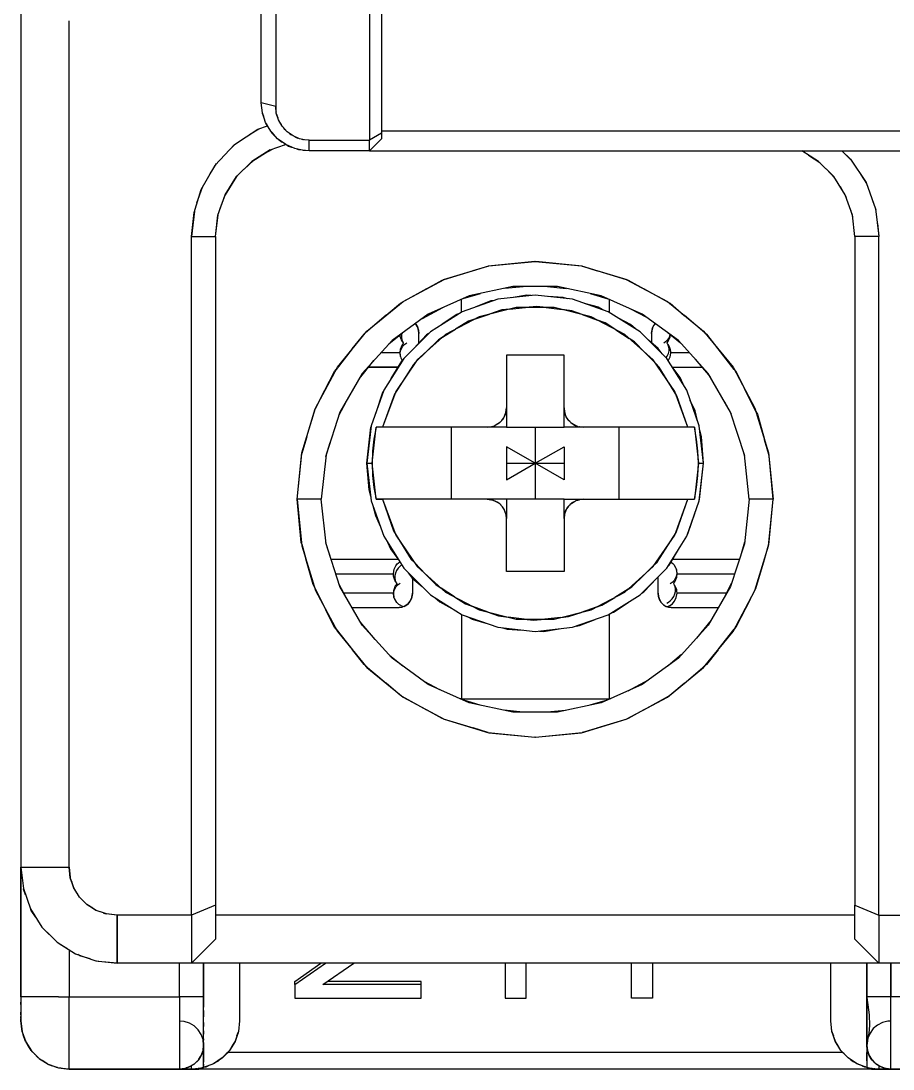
# Model space of a CAD drawing. Header units: millimetres. Extents: x 0 to 56.5, y 0 to 81.
# Drawn here: x 2.5 to 20.64, y 0 to 21.8 of the extents above; entities that cross this region are included whole.
import ezdxf

# ---------------------------------------------------------------- set-up
doc = ezdxf.new("R2010")
doc.units = ezdxf.units.MM

# ---------------------------------------------------------------- blocks, each defined once
blk = doc.blocks.new('CHINT_0cca9e6cfbf25816a24cd09b1f555f82_FACE_0')
at = {"color": 7, "linetype": 'CONTINUOUS', "true_color": 0x40d9ff}
for p, q in [((2.496, 23.8), (2.496, 1.5)), ((9.746, 23.534), (9.746, 19.322)), ((7.251, 19.435), (7.443, 19.556)), ((27.496, 19.51), (9.996, 19.51)), ((6.792, 19.075), (6.963, 19.246)), ((7.989, 19.226), (8.003, 19.23)), ((9.746, 19.1), (9.746, 19.322)), ((7.504, 19.007), (7.728, 19.135)), ((8.946, 19.1), (8.946, 19.1)), ((9.746, 19.1), (27.746, 19.1)), ((9.746, 19.1), (49.246, 19.1)), ((18.246, 19.1), (18.246, 19.1)), ((18.882, 19.012), (19.115, 18.857)), ((19.246, 19.1), (19.246, 19.1)), ((19.606, 19.069), (19.777, 18.898)), ((6.434, 18.622), (6.567, 18.835)), ((7.141, 18.72), (7.334, 18.901)), ((6.85, 18.351), (7.004, 18.584)), ((19.251, 18.721), (19.432, 18.528)), ((19.966, 18.61), (20.087, 18.419)), ((6.159, 18.016), (6.275, 18.345)), ((19.538, 18.358), (19.666, 18.133)), ((6.644, 17.896), (6.755, 18.199)), ((20.222, 18.046), (20.28, 17.881)), ((6.547, 17.319), (6.599, 17.768)), ((19.757, 17.872), (19.799, 17.736)), ((6.577, 17.59), (6.578, 17.59)), ((20.346, 17.315), (20.346, 17.321)), ((13.19, 16.799), (12.22, 16.702)), ((14.172, 16.702), (13.206, 16.799)), ((11.906, 16.606), (11.283, 16.413)), ((15.11, 16.413), (14.488, 16.606)), ((10.936, 16.228), (10.421, 15.945)), ((11.698, 16.027), (12.061, 16.133)), ((12.563, 16.24), (12.947, 16.276)), ((13.455, 16.276), (13.839, 16.238)), ((15.972, 15.945), (15.456, 16.228)), ((11.661, 15.743), (11.661, 16.011)), ((14.339, 16.132), (14.705, 16.023)), ((14.732, 16.011), (14.732, 15.743)), ((10.848, 15.614), (11.271, 15.837)), ((11.93, 15.595), (12.244, 15.701)), ((12.663, 15.806), (12.997, 15.84)), ((13.425, 15.84), (13.76, 15.798)), ((15.181, 15.811), (15.509, 15.64)), ((10.096, 15.678), (9.668, 15.316)), ((14.175, 15.695), (14.492, 15.58)), ((15.693, 15.507), (15.667, 15.476)), ((16.724, 15.316), (16.299, 15.677)), ((10.15, 15.081), (10.433, 15.313)), ((10.778, 15.106), (10.778, 15.3)), ((11.266, 15.22), (11.54, 15.389)), ((14.872, 15.378), (15.152, 15.198)), ((15.615, 15.3), (15.615, 15.109)), ((15.626, 15.381), (15.62, 15.358)), ((15.952, 15.318), (16.221, 15.105)), ((10.459, 15.1), (10.452, 15.106)), ((15.934, 15.1), (15.94, 15.094)), ((9.39, 14.977), (9.055, 14.552)), ((10.382, 14.9), (9.987, 14.9)), ((16.405, 14.9), (16.011, 14.9)), ((17.338, 14.551), (17, 14.98)), ((9.538, 14.366), (9.84, 14.737)), ((16.526, 14.766), (16.836, 14.396)), ((9.729, 14.6), (10.339, 14.6)), ((10.339, 14.6), (9.729, 14.6)), ((16.047, 14.6), (16.665, 14.6)), ((17.789, 13.68), (17.55, 14.155)), ((8.716, 13.918), (8.619, 13.729)), ((9.11, 13.594), (9.267, 13.895)), ((12.596, 13.75), (12.596, 13.35)), ((13.796, 13.35), (13.796, 13.75)), ((17.136, 13.877), (17.273, 13.625)), ((13.857, 13.54), (13.834, 13.582)), ((11.446, 13.35), (11.446, 11.85)), ((12.406, 13.411), (12.365, 13.388)), ((12.596, 13.35), (13.796, 13.35)), ((13.196, 13.35), (13.196, 12.6)), ((14.946, 11.85), (14.946, 13.35)), ((8.443, 13.15), (8.34, 12.806)), ((18.054, 12.783), (17.968, 13.09)), ((8.84, 12.739), (8.927, 13.032)), ((17.456, 13.063), (17.551, 12.755)), ((12.596, 12.6), (13.196, 12.6)), ((13.196, 12.6), (13.796, 12.6)), ((13.196, 12.6), (13.196, 11.85)), ((13.796, 11.85), (12.596, 11.85)), ((12.596, 11.85), (12.596, 11.45)), ((13.796, 11.45), (13.796, 11.85)), ((13.986, 11.789), (14.028, 11.812)), ((12.535, 11.66), (12.558, 11.618)), ((8.338, 10.917), (8.425, 10.61)), ((8.937, 10.637), (8.841, 10.945)), ((17.553, 10.961), (17.466, 10.668)), ((17.95, 10.55), (18.052, 10.894)), ((10.345, 10.6), (8.949, 10.6)), ((17.443, 10.6), (16.053, 10.6)), ((16.992, 10.6), (16.992, 10.6)), ((16.993, 10.6), (16.993, 10.6)), ((9.047, 10.3), (10.245, 10.3)), ((16.147, 10.3), (17.346, 10.3)), ((9.256, 9.823), (9.12, 10.075)), ((10.322, 10.1), (10.316, 10.106)), ((10.641, 10.209), (10.641, 9.9)), ((15.751, 9.9), (15.751, 10.237)), ((16.07, 10.1), (16.077, 10.094)), ((17.283, 10.106), (17.126, 9.805)), ((8.604, 10.02), (8.842, 9.545)), ((10.246, 9.9), (9.215, 9.9)), ((10.63, 9.819), (10.636, 9.842)), ((11.52, 9.822), (11.241, 10.002)), ((15.127, 9.98), (14.852, 9.811)), ((17.175, 9.9), (16.147, 9.9)), ((17.676, 9.782), (17.774, 9.971)), ((9.385, 9.6), (10.368, 9.6)), ((10.368, 9.6), (10.431, 9.608)), ((10.368, 9.6), (10.368, 9.6)), ((12.217, 9.505), (11.901, 9.62)), ((14.463, 9.605), (14.149, 9.499)), ((15.879, 9.648), (15.921, 9.623)), ((15.971, 9.606), (16.025, 9.6)), ((16.025, 9.6), (16.025, 9.6)), ((16.025, 9.6), (17.007, 9.6)), ((12.967, 9.36), (12.632, 9.402)), ((13.73, 9.394), (13.395, 9.36)), ((9.867, 8.934), (9.556, 9.304)), ((16.854, 9.334), (16.552, 8.963)), ((9.054, 9.149), (9.393, 8.72)), ((17.002, 8.723), (17.338, 9.148)), ((10.44, 8.382), (10.171, 8.595)), ((16.243, 8.619), (15.959, 8.387)), ((9.668, 8.384), (10.094, 8.023)), ((16.296, 8.022), (16.724, 8.384)), ((15.544, 8.086), (15.122, 7.863)), ((11.211, 7.889), (10.883, 8.06)), ((10.42, 7.755), (10.937, 7.472)), ((12.053, 7.568), (11.688, 7.677)), ((14.695, 7.673), (14.331, 7.567)), ((15.457, 7.472), (15.972, 7.755)), ((12.937, 7.424), (12.553, 7.462)), ((13.829, 7.46), (13.446, 7.424)), ((11.283, 7.287), (11.905, 7.094)), ((14.486, 7.094), (15.11, 7.287)), ((12.22, 6.998), (13.186, 6.901)), ((13.203, 6.901), (14.172, 6.998)), ((2.496, 1.5), (2.496, 4.199)), ((3.545, 3.911), (3.521, 3.984)), ((3.658, 3.666), (3.591, 3.778)), ((3.8, 3.491), (3.709, 3.584)), ((3.992, 3.343), (3.868, 3.423)), ((4.214, 3.246), (4.059, 3.301)), ((4.493, 3.2), (4.272, 3.226)), ((6.046, 3.2), (6.046, 2.2)), ((19.846, 3.2), (6.546, 3.2)), ((20.346, 3.2), (20.346, 2.2)), ((20.346, 3.2), (22.346, 3.2)), ((3.496, 2.481), (3.496, 1.5)), ((6.046, 2.2), (4.496, 2.2)), ((5.796, 1.501), (5.796, 2.2)), ((20.346, 2.2), (6.046, 2.2)), ((6.296, 1.5), (6.296, 2.2)), ((6.296, 2.2), (6.296, 1.507)), ((8.196, 1.758), (8.832, 2.2)), ((8.446, 2.2), (8.446, 2.2)), ((17.946, 2.2), (17.946, 2.2)), ((20.096, 1.519), (20.096, 2.2)), ((20.096, 2.199), (20.096, 2.026)), ((22.346, 2.2), (20.346, 2.2)), ((20.596, 2.2), (20.596, 1.501)), ((20.096, 2.175), (20.096, 2.164)), ((20.096, 2.099), (20.096, 2.164)), ((20.096, 2.164), (20.096, 2.164)), ((20.096, 2.009), (20.096, 1.991)), ((20.096, 1.962), (20.096, 1.834)), ((20.096, 1.787), (20.096, 1.619)), ((2.496, 1.276), (2.496, 1.253)), ((20.096, 1.255), (20.096, 1.123)), ((2.521, 0.777), (2.496, 1.012)), ((20.096, 1.085), (20.096, 0.904)), ((20.096, 0.898), (20.096, 0.734)), ((7.013, 0.749), (6.991, 0.692)), ((7.018, 0.77), (7.017, 0.759)), ((20.096, 0.729), (20.096, 0.604)), ((6.295, 0.482), (6.29, 0.424)), ((6.296, 0.499), (6.296, 0.498)), ((6.296, 0.491), (6.296, 0.491)), ((6.942, 0.56), (6.934, 0.541)), ((19.458, 0.54), (19.451, 0.561)), ((20.096, 0.603), (20.096, 0.525)), ((20.096, 0.525), (20.096, 0.5)), ((20.096, 0.5), (20.096, 0.5)), ((20.097, 0.491), (20.097, 0.491)), ((2.787, 0.303), (2.777, 0.314)), ((6.254, 0.303), (6.252, 0.298)), ((6.276, 0.368), (6.273, 0.357)), ((6.285, 0.402), (6.285, 0.4)), ((6.296, 0.333), (6.296, 0.165)), ((20.108, 0.399), (20.104, 0.417)), ((20.139, 0.302), (20.12, 0.353)), ((20.201, 0.194), (20.153, 0.271)), ((2.973, 0.155), (2.949, 0.17)), ((3.188, 0.055), (3.144, 0.07)), ((5.794, 0), (3.496, 0)), ((5.796, 0), (3.496, 0)), ((3.496, 0), (6.196, 0)), ((5.794, 0), (5.796, 0)), ((6.196, 0), (5.796, 0)), ((6.046, 0), (5.796, 0)), ((6.046, 0), (5.797, 0)), ((5.933, 0.021), (5.931, 0.021)), ((5.958, 0.029), (5.934, 0.022)), ((20.346, 0), (6.046, 0)), ((20.345, 0), (6.048, 0)), ((6.191, 0.193), (6.189, 0.191)), ((6.196, 0), (6.196, 0)), ((20.196, 0), (6.196, 0)), ((6.296, 0.038), (6.296, 0.039)), ((6.296, 0.039), (6.296, 0.039)), ((6.296, 0.032), (6.296, 0.032)), ((20.096, 0.072), (20.096, 0.032)), ((20.096, 0.039), (20.096, 0.039)), ((20.096, 0.039), (20.096, 0.039)), ((20.096, 0.032), (20.096, 0.032)), ((20.196, 0), (20.196, 0)), ((20.346, 0), (20.196, 0)), ((20.196, 0), (22.496, 0)), ((20.204, 0.19), (20.202, 0.193)), ((20.596, 0), (20.346, 0)), ((20.596, 0), (20.346, 0)), ((20.432, 0.029), (20.42, 0.035)), ((20.458, 0.022), (20.457, 0.022)), ((22.096, 0), (20.596, 0)), ((20.596, 0), (20.597, 0)), ((22.094, 0), (20.597, 0))]:
    blk.add_line(p, q, dxfattribs=at)
for points in [[(7.796, 23.534), (7.796, 20.022), (7.496, 20.1), (7.496, 23.574)], [(9.996, 23.567), (9.996, 19.469), (9.746, 19.322)], [(2.496, 4.2), (3.496, 4.2), (3.496, 21.8)], [(2.496, 21.8), (2.496, 4.2), (2.496, 4.199)], [(8.496, 19.1), (8.344, 19.111), (8.197, 19.146), (8.005, 19.229), (7.835, 19.35), (7.693, 19.505), (7.586, 19.687), (7.519, 19.888), (7.496, 20.1)], [(7.521, 19.882), (7.521, 19.877), (7.541, 19.821)], [(7.54, 19.823), (7.521, 19.878), (7.521, 19.882)], [(7.541, 19.822), (7.522, 19.876), (7.521, 19.882)], [(8.496, 19.322), (8.395, 19.328), (8.292, 19.351), (8.159, 19.408), (8.035, 19.497), (7.93, 19.613), (7.852, 19.745), (7.808, 19.884), (7.796, 20.022)], [(7.796, 20.022), (7.802, 19.922), (7.807, 19.9)], [(7.815, 19.863), (7.824, 19.822), (7.839, 19.785)], [(6.046, 17.315), (6.097, 17.815), (6.247, 18.297), (6.537, 18.803), (6.936, 19.228), (7.423, 19.549), (7.623, 19.621)], [(7.591, 19.677), (7.595, 19.666), (7.635, 19.603)], [(7.636, 19.601), (7.595, 19.666), (7.591, 19.677)], [(7.635, 19.603), (7.598, 19.661), (7.593, 19.674)], [(7.87, 19.716), (7.884, 19.683), (7.908, 19.649)], [(7.767, 19.424), (7.713, 19.478), (7.704, 19.492)], [(7.705, 19.491), (7.714, 19.477), (7.766, 19.425)], [(7.771, 19.42), (7.722, 19.467), (7.71, 19.486)], [(7.955, 19.585), (7.976, 19.556), (8.006, 19.529)], [(8.067, 19.475), (8.094, 19.451), (8.126, 19.432)], [(9.996, 19.469), (9.996, 19.35), (9.746, 19.1)], [(6.106, 17.844), (6.046, 17.315), (6.546, 17.315), (6.596, 17.76), (6.744, 18.183), (6.983, 18.562), (7.299, 18.879), (7.678, 19.117), (8.003, 19.231)], [(7.93, 19.282), (7.868, 19.322), (7.853, 19.337)], [(7.856, 19.335), (7.873, 19.318), (7.931, 19.281)], [(7.939, 19.276), (7.886, 19.308), (7.863, 19.33)], [(8.12, 19.179), (8.054, 19.203), (8.031, 19.218)], [(8.036, 19.216), (8.062, 19.199), (8.125, 19.177)], [(8.139, 19.171), (8.082, 19.19), (8.048, 19.21)], [(8.194, 19.393), (8.224, 19.376), (8.258, 19.365)], [(8.34, 19.34), (8.36, 19.334), (8.372, 19.333)], [(9.746, 19.1), (8.496, 19.1), (8.496, 19.322), (9.746, 19.322)], [(7.678, 19.117), (7.678, 19.117), (7.299, 18.879), (6.983, 18.562), (6.744, 18.183), (6.744, 18.183)], [(8.312, 19.119), (8.262, 19.128), (8.24, 19.136)], [(8.25, 19.133), (8.274, 19.125), (8.296, 19.123)], [(8.307, 19.12), (8.286, 19.122), (8.258, 19.132)], [(8.495, 19.1), (8.378, 19.107), (8.361, 19.11)], [(19.648, 18.183), (19.648, 18.183), (19.41, 18.562), (19.093, 18.879), (18.741, 19.1)], [(20.316, 17.584), (20.346, 17.315), (19.846, 17.315), (19.796, 17.76), (19.648, 18.183), (19.41, 18.562), (19.093, 18.879), (18.741, 19.1)], [(19.573, 19.1), (19.759, 18.925), (20.08, 18.439), (20.279, 17.89), (20.345, 17.322)], [(6.546, 17.315), (6.546, 3.407), (6.046, 3.2)], [(6.046, 3.2), (6.046, 17.315), (6.046, 17.315)], [(19.846, 17.315), (19.846, 3.407), (20.346, 3.2)], [(20.346, 3.2), (20.346, 17.315), (20.346, 17.315)], [(8.844, 12.775), (8.746, 11.85), (8.246, 11.85), (8.341, 12.816), (8.623, 13.744), (9.08, 14.6), (9.696, 15.35), (10.446, 15.966), (11.302, 16.423), (12.231, 16.705), (13.196, 16.8), (14.162, 16.705), (15.091, 16.423), (15.946, 15.966), (16.696, 15.35), (17.312, 14.6), (17.769, 13.744), (18.051, 12.816), (18.146, 11.85), (17.646, 11.85), (17.549, 12.775), (17.261, 13.66), (16.796, 14.466), (16.174, 15.157), (15.421, 15.704), (14.571, 16.082), (13.661, 16.276), (12.731, 16.276), (11.821, 16.082), (10.971, 15.704), (10.219, 15.157), (9.596, 14.466), (9.131, 13.66), (8.844, 12.775)], [(13.194, 16.8), (13.196, 16.8), (13.202, 16.799)], [(11.908, 16.607), (12.21, 16.701), (12.22, 16.702)], [(14.172, 16.702), (14.183, 16.701), (14.486, 16.606)], [(10.937, 16.228), (11.262, 16.407), (11.283, 16.413)], [(15.11, 16.413), (15.131, 16.406), (15.455, 16.228)], [(16.591, 12.6), (16.696, 12.6), (16.608, 13.379), (16.35, 14.119), (15.933, 14.782), (15.378, 15.336), (14.715, 15.753), (13.975, 16.012), (13.196, 16.1), (12.417, 16.012), (11.678, 15.753), (11.014, 15.336), (10.46, 14.782), (10.043, 14.119), (9.784, 13.379), (9.696, 12.6), (9.801, 12.6)], [(10.097, 15.679), (10.392, 15.929), (10.421, 15.945)], [(12.347, 15.988), (12.271, 15.976), (11.95, 15.849)], [(13.111, 16.09), (13.021, 16.096), (12.697, 16.044)], [(13.878, 16.023), (13.779, 16.051), (13.468, 16.069)], [(14.611, 15.79), (14.51, 15.844), (14.224, 15.925)], [(15.972, 15.945), (16.001, 15.929), (16.298, 15.677)], [(16.591, 12.6), (16.582, 12.852), (16.554, 13.102), (16.507, 13.35), (16.373, 13.35), (16.098, 14.094), (15.653, 14.749), (15.062, 15.278), (14.362, 15.649), (13.593, 15.84), (12.8, 15.84), (12.031, 15.649), (11.33, 15.278), (10.74, 14.749), (10.294, 14.094), (10.02, 13.35), (9.885, 13.35), (9.839, 13.102), (9.811, 12.852), (9.801, 12.6)], [(11.625, 15.72), (11.565, 15.697), (11.263, 15.493)], [(12.663, 15.806), (12.503, 15.789), (12.244, 15.701)], [(13.425, 15.84), (13.232, 15.864), (12.997, 15.84)], [(14.175, 15.695), (13.96, 15.773), (13.76, 15.798)], [(10.7, 15.507), (10.712, 15.495), (10.714, 15.492)], [(10.778, 15.3), (10.778, 15.3), (10.77, 15.37), (10.748, 15.436), (10.712, 15.495), (10.7, 15.507)], [(10.714, 15.492), (10.748, 15.436), (10.77, 15.37)], [(11.93, 15.595), (11.808, 15.554), (11.54, 15.389)], [(14.872, 15.378), (14.649, 15.523), (14.492, 15.58)], [(15.275, 15.401), (15.179, 15.484), (14.93, 15.618)], [(15.693, 15.507), (15.667, 15.476), (15.636, 15.415), (15.62, 15.358), (15.615, 15.3), (15.615, 15.3)], [(9.391, 14.978), (9.635, 15.288), (9.668, 15.316)], [(10.452, 15.106), (10.432, 15.133), (10.412, 15.168), (10.389, 15.234), (10.386, 15.251), (10.384, 15.261), (10.383, 15.272)], [(10.423, 15.305), (10.413, 15.264), (10.411, 15.213), (10.42, 15.165), (10.44, 15.123), (10.452, 15.106)], [(10.979, 15.301), (10.935, 15.272), (10.668, 14.99)], [(10.77, 15.37), (10.77, 15.369), (10.778, 15.3)], [(15.615, 15.3), (15.62, 15.358), (15.62, 15.358)], [(15.626, 15.381), (15.635, 15.414), (15.659, 15.46)], [(15.659, 15.46), (15.667, 15.476), (15.667, 15.476)], [(16.002, 15.278), (16, 15.264), (15.981, 15.213), (15.95, 15.165), (15.91, 15.123), (15.871, 15.095)], [(15.934, 15.1), (15.94, 15.107), (15.963, 15.137), (15.967, 15.144), (15.971, 15.151), (16.003, 15.233), (16.006, 15.244), (16.009, 15.264), (16.009, 15.273)], [(16.725, 15.316), (16.758, 15.288), (16.999, 14.981)], [(10.459, 15.1), (10.452, 15.093), (10.429, 15.063), (10.425, 15.056), (10.421, 15.049), (10.389, 14.967), (10.387, 14.956), (10.384, 14.936), (10.382, 14.915), (10.382, 14.884), (10.384, 14.861), (10.388, 14.837), (10.393, 14.818)], [(10.393, 14.818), (10.39, 14.831), (10.385, 14.883), (10.392, 14.936), (10.412, 14.987), (10.442, 15.035), (10.483, 15.077), (10.522, 15.105)], [(11.266, 15.22), (11.184, 15.169), (10.923, 14.913)], [(15.479, 14.905), (15.265, 15.124), (15.152, 15.198)], [(15.838, 14.877), (15.754, 14.989), (15.551, 15.164)], [(15.919, 14.796), (15.942, 14.831), (15.966, 14.883), (15.98, 14.936), (15.982, 14.987), (15.972, 15.035), (15.952, 15.077), (15.94, 15.094)], [(15.94, 15.094), (15.96, 15.067), (15.98, 15.032), (16.004, 14.966), (16.007, 14.949), (16.008, 14.939), (16.011, 14.9), (15.996, 14.806), (15.962, 14.736)], [(10.923, 14.913), (10.707, 14.701), (10.661, 14.655), (10.266, 14.037), (10.02, 13.35)], [(13.796, 13.75), (13.796, 14.85), (12.596, 14.85), (12.596, 13.75)], [(16.373, 13.35), (16.142, 14.004), (15.776, 14.599), (15.705, 14.673), (15.479, 14.905)], [(10.44, 14.75), (10.412, 14.721), (10.195, 14.36)], [(10.393, 14.818), (10.4, 14.796), (10.405, 14.784), (10.431, 14.741)], [(8.717, 13.919), (9.021, 14.509), (9.055, 14.552)], [(16.272, 14.242), (16.209, 14.381), (16.057, 14.585)], [(17.338, 14.55), (17.373, 14.507), (17.55, 14.155)], [(10.034, 14.094), (10.02, 14.071), (9.87, 13.626)], [(12.558, 13.581), (12.585, 13.656), (12.596, 13.75)], [(12.596, 13.75), (12.588, 13.67), (12.586, 13.662)], [(13.796, 13.75), (13.804, 13.671), (13.826, 13.596), (13.834, 13.582)], [(16.573, 13.481), (16.522, 13.689), (16.423, 13.908)], [(8.444, 13.154), (8.611, 13.714), (8.619, 13.729)], [(12.406, 13.411), (12.433, 13.426), (12.501, 13.489), (12.536, 13.541)], [(12.578, 13.636), (12.566, 13.594), (12.52, 13.513), (12.51, 13.502)], [(12.536, 13.541), (12.553, 13.567), (12.558, 13.581)], [(13.815, 13.634), (13.807, 13.654), (13.807, 13.662)], [(13.881, 13.504), (13.84, 13.566), (13.828, 13.598)], [(13.857, 13.54), (13.872, 13.513), (13.935, 13.445), (13.987, 13.41)], [(17.789, 13.68), (17.818, 13.622), (17.968, 13.091)], [(9.774, 11.907), (9.74, 12.05), (9.696, 12.6), (9.778, 13.351), (9.782, 13.364)], [(9.885, 11.85), (9.801, 12.6), (9.885, 13.35)], [(12.596, 13.35), (12.196, 13.35), (10.02, 13.35), (9.885, 13.35), (9.885, 13.35)], [(12.196, 13.35), (12.275, 13.358), (12.351, 13.38), (12.365, 13.388)], [(12.312, 13.368), (12.292, 13.361), (12.284, 13.36)], [(12.442, 13.435), (12.38, 13.394), (12.349, 13.382)], [(12.479, 13.468), (12.458, 13.445), (12.445, 13.436)], [(16.507, 13.35), (16.507, 13.35), (16.373, 13.35), (14.196, 13.35), (13.796, 13.35)], [(13.914, 13.468), (13.891, 13.489), (13.883, 13.502)], [(14.082, 13.368), (14.041, 13.381), (13.959, 13.426), (13.948, 13.436)], [(13.987, 13.41), (14.013, 13.393), (14.027, 13.388)], [(14.027, 13.388), (14.102, 13.361), (14.196, 13.35)], [(14.196, 13.35), (14.116, 13.358), (14.109, 13.36)], [(16.507, 13.35), (16.591, 12.6), (16.507, 11.85)], [(16.61, 11.836), (16.615, 11.849), (16.696, 12.6), (16.653, 13.15), (16.618, 13.293)], [(13.196, 12.6), (12.596, 12.943), (12.596, 12.257), (13.196, 12.6)], [(13.196, 12.6), (13.796, 12.943), (13.796, 12.257), (13.196, 12.6)], [(8.338, 10.917), (8.328, 10.952), (8.246, 11.85), (8.338, 12.796), (8.34, 12.806)], [(18.052, 10.894), (18.055, 10.904), (18.146, 11.85), (18.064, 12.748), (18.054, 12.783)], [(9.696, 12.6), (9.784, 11.821), (10.043, 11.081), (10.46, 10.418), (11.014, 9.864), (11.678, 9.447), (12.417, 9.188), (13.196, 9.1), (13.975, 9.188), (14.715, 9.447), (15.378, 9.864), (15.933, 10.418), (16.35, 11.081), (16.608, 11.821), (16.696, 12.6)], [(9.801, 12.6), (9.811, 12.348), (9.839, 12.098), (9.885, 11.85), (10.02, 11.85), (10.294, 11.106), (10.74, 10.451), (11.33, 9.922), (12.031, 9.551), (12.8, 9.36), (13.593, 9.36), (14.362, 9.551), (15.062, 9.922), (15.653, 10.451), (16.098, 11.106), (16.373, 11.85), (16.507, 11.85), (16.554, 12.098), (16.582, 12.348), (16.591, 12.6)], [(8.246, 11.85), (8.341, 10.884), (8.623, 9.956), (9.08, 9.1), (9.696, 8.35), (10.446, 7.734), (11.302, 7.277), (12.231, 6.995), (13.196, 6.9), (14.162, 6.995), (15.091, 7.277), (15.946, 7.734), (16.696, 8.35), (17.312, 9.1), (17.769, 9.956), (18.051, 10.884), (18.146, 11.85)], [(17.646, 11.85), (17.549, 10.925), (17.261, 10.04), (16.796, 9.234), (16.174, 8.543), (15.421, 7.996), (14.571, 7.618), (13.661, 7.424), (12.731, 7.424), (11.821, 7.618), (10.971, 7.996), (10.219, 8.543), (9.596, 9.234), (9.131, 10.04), (8.844, 10.925), (8.746, 11.85)], [(12.596, 11.85), (12.196, 11.85), (10.02, 11.85), (9.885, 11.85), (9.885, 11.85)], [(10.02, 11.85), (10.25, 11.196), (10.616, 10.601), (10.688, 10.527), (10.914, 10.295)], [(12.196, 11.85), (12.276, 11.842), (12.284, 11.84)], [(12.365, 11.812), (12.291, 11.839), (12.196, 11.85)], [(12.31, 11.832), (12.352, 11.819), (12.433, 11.774), (12.445, 11.764)], [(12.405, 11.79), (12.38, 11.807), (12.365, 11.812)], [(12.535, 11.66), (12.521, 11.687), (12.458, 11.755), (12.405, 11.79)], [(13.796, 11.85), (14.196, 11.85), (16.373, 11.85), (16.507, 11.85), (16.507, 11.85)], [(13.986, 11.789), (13.96, 11.774), (13.891, 11.711), (13.857, 11.659)], [(13.95, 11.765), (14.012, 11.806), (14.044, 11.818)], [(14.196, 11.85), (14.117, 11.842), (14.042, 11.82), (14.028, 11.812)], [(14.081, 11.832), (14.101, 11.839), (14.108, 11.84)], [(15.47, 10.287), (15.686, 10.499), (15.732, 10.545), (16.127, 11.163), (16.373, 11.85)], [(9.82, 11.719), (9.87, 11.511), (9.969, 11.292)], [(12.478, 11.732), (12.501, 11.711), (12.51, 11.698)], [(12.511, 11.696), (12.553, 11.634), (12.564, 11.602)], [(12.596, 11.45), (12.589, 11.529), (12.566, 11.604), (12.558, 11.618)], [(12.578, 11.566), (12.585, 11.546), (12.586, 11.538)], [(13.834, 11.619), (13.807, 11.544), (13.796, 11.45)], [(13.814, 11.564), (13.827, 11.606), (13.872, 11.687), (13.883, 11.698)], [(13.857, 11.659), (13.839, 11.633), (13.834, 11.619)], [(13.914, 11.732), (13.935, 11.755), (13.948, 11.764)], [(16.358, 11.106), (16.372, 11.129), (16.522, 11.574)], [(13.796, 11.45), (13.796, 10.35), (12.596, 10.35), (12.596, 11.45)], [(13.796, 11.45), (13.804, 11.53), (13.806, 11.538)], [(10.12, 10.958), (10.183, 10.819), (10.336, 10.615)], [(15.953, 10.45), (15.98, 10.479), (16.198, 10.84)], [(8.604, 10.02), (8.574, 10.078), (8.425, 10.609)], [(10.316, 10.106), (10.296, 10.133), (10.276, 10.168), (10.252, 10.234), (10.249, 10.251), (10.248, 10.261), (10.245, 10.3), (10.26, 10.394), (10.295, 10.466), (10.327, 10.506), (10.342, 10.521), (10.378, 10.547)], [(10.417, 10.485), (10.389, 10.462), (10.347, 10.418), (10.313, 10.369), (10.29, 10.317), (10.276, 10.264), (10.274, 10.213), (10.283, 10.165), (10.303, 10.123), (10.316, 10.106)], [(16.02, 10.545), (16.032, 10.537), (16.058, 10.513), (16.077, 10.493), (16.124, 10.416), (16.129, 10.404), (16.136, 10.382)], [(17.949, 10.546), (17.782, 9.986), (17.774, 9.971)], [(10.554, 10.323), (10.638, 10.211), (10.841, 10.036)], [(10.914, 10.295), (11.127, 10.076), (11.241, 10.002)], [(15.127, 9.98), (15.209, 10.031), (15.47, 10.287)], [(16.136, 10.382), (16.139, 10.369), (16.144, 10.317), (16.137, 10.264), (16.117, 10.213), (16.087, 10.165), (16.046, 10.123), (16.007, 10.095)], [(16.07, 10.1), (16.077, 10.107), (16.1, 10.137), (16.104, 10.144), (16.108, 10.151), (16.14, 10.233), (16.142, 10.244), (16.145, 10.264), (16.147, 10.285), (16.147, 10.316), (16.145, 10.339), (16.141, 10.363), (16.136, 10.382)], [(10.322, 10.1), (10.316, 10.093), (10.293, 10.063), (10.289, 10.056), (10.285, 10.049), (10.253, 9.967), (10.25, 9.956), (10.247, 9.936), (10.246, 9.915), (10.246, 9.884), (10.248, 9.861), (10.252, 9.837), (10.257, 9.818)], [(10.257, 9.818), (10.253, 9.831), (10.248, 9.883), (10.256, 9.936), (10.275, 9.987), (10.306, 10.035), (10.346, 10.077), (10.385, 10.105)], [(15.414, 9.899), (15.457, 9.928), (15.724, 10.21)], [(15.935, 9.688), (15.971, 9.711), (16.004, 9.738), (16.046, 9.782), (16.079, 9.831), (16.103, 9.883), (16.116, 9.936), (16.118, 9.987), (16.109, 10.035), (16.089, 10.077), (16.077, 10.094)], [(15.941, 9.616), (15.997, 9.64), (16.05, 9.679), (16.065, 9.694), (16.097, 9.734), (16.132, 9.806), (16.147, 9.9), (16.145, 9.939), (16.143, 9.949), (16.14, 9.966), (16.117, 10.032), (16.097, 10.067), (16.077, 10.094)], [(10.451, 9.616), (10.441, 9.618), (10.404, 9.635), (10.398, 9.639), (10.361, 9.663), (10.334, 9.687), (10.316, 9.707), (10.269, 9.784), (10.264, 9.796), (10.257, 9.818)], [(10.47, 9.624), (10.492, 9.633), (10.545, 9.672), (10.589, 9.724), (10.62, 9.785), (10.636, 9.842), (10.641, 9.9), (10.641, 9.9)], [(10.63, 9.819), (10.62, 9.786), (10.597, 9.74)], [(10.641, 9.9), (10.636, 9.842), (10.636, 9.842)], [(11.52, 9.822), (11.743, 9.677), (11.901, 9.62)], [(14.463, 9.605), (14.584, 9.646), (14.852, 9.811)], [(15.751, 9.9), (15.751, 9.9), (15.759, 9.83), (15.781, 9.764), (15.817, 9.705), (15.864, 9.657), (15.92, 9.623), (15.951, 9.613)], [(15.759, 9.83), (15.759, 9.831), (15.751, 9.9)], [(15.815, 9.708), (15.781, 9.764), (15.759, 9.83)], [(10.475, 9.626), (10.431, 9.608), (10.368, 9.6)], [(10.492, 9.633), (10.492, 9.633), (10.475, 9.626)], [(10.589, 9.724), (10.545, 9.672), (10.492, 9.633)], [(10.597, 9.74), (10.589, 9.724), (10.589, 9.724)], [(11.117, 9.799), (11.214, 9.716), (11.462, 9.582)], [(14.767, 9.48), (14.828, 9.503), (15.13, 9.707)], [(15.879, 9.648), (15.864, 9.657), (15.817, 9.705), (15.815, 9.708)], [(16.025, 9.6), (15.972, 9.606), (15.921, 9.623), (15.921, 9.623)], [(17.676, 9.781), (17.371, 9.191), (17.338, 9.148)], [(9.054, 9.15), (9.02, 9.193), (8.843, 9.545)], [(11.661, 9.457), (11.661, 7.7), (11.661, 7.7), (11.637, 7.7)], [(11.781, 9.41), (11.883, 9.356), (12.168, 9.275)], [(12.217, 9.505), (12.432, 9.427), (12.632, 9.402)], [(13.73, 9.394), (13.89, 9.411), (14.149, 9.499)], [(14.732, 9.457), (14.732, 7.7), (14.732, 7.7), (14.756, 7.7)], [(12.515, 9.177), (12.613, 9.149), (12.924, 9.131)], [(12.967, 9.36), (13.16, 9.336), (13.395, 9.36)], [(13.282, 9.11), (13.371, 9.104), (13.695, 9.156)], [(14.045, 9.212), (14.121, 9.224), (14.442, 9.351)], [(17.002, 8.722), (16.757, 8.412), (16.724, 8.384)], [(9.668, 8.384), (9.635, 8.412), (9.393, 8.719)], [(10.42, 7.755), (10.392, 7.771), (10.094, 8.023)], [(16.296, 8.021), (16, 7.771), (15.972, 7.755)], [(11.661, 7.7), (12.411, 7.7), (13.196, 7.7), (13.982, 7.7), (14.732, 7.7)], [(11.661, 7.7), (12.046, 7.7), (12.381, 7.7)], [(12.423, 7.7), (12.447, 7.7), (12.886, 7.7)], [(13.209, 7.7), (13.222, 7.7), (13.701, 7.7)], [(13.989, 7.7), (13.996, 7.7), (14.732, 7.7)], [(11.283, 7.287), (11.262, 7.294), (10.937, 7.472)], [(15.456, 7.472), (15.13, 7.293), (15.11, 7.287)], [(12.22, 6.998), (12.209, 6.999), (11.906, 7.094)], [(14.485, 7.093), (14.183, 6.999), (14.172, 6.998)], [(13.198, 6.9), (13.196, 6.9), (13.191, 6.901)], [(2.496, 4.2), (2.546, 3.755), (2.694, 3.332), (2.933, 2.953), (3.249, 2.636), (3.628, 2.398), (4.051, 2.25), (4.496, 2.2), (4.496, 3.2), (4.274, 3.225), (4.062, 3.299), (3.873, 3.418), (3.714, 3.577), (3.595, 3.766), (3.521, 3.977), (3.496, 4.2)], [(3.496, 4.2), (3.519, 3.99), (3.521, 3.984)], [(2.593, 3.621), (2.55, 3.74), (2.549, 3.747)], [(3.545, 3.91), (3.585, 3.788), (3.591, 3.778)], [(3.658, 3.665), (3.703, 3.591), (3.709, 3.584)], [(3.8, 3.49), (3.862, 3.427), (3.868, 3.423)], [(2.799, 3.165), (2.711, 3.299), (2.705, 3.316)], [(3.993, 3.343), (4.055, 3.303), (4.058, 3.301)], [(6.546, 3.407), (6.546, 2.7), (6.046, 2.2)], [(20.346, 2.2), (19.846, 2.7), (19.846, 3.407)], [(4.216, 3.245), (4.27, 3.226), (4.272, 3.226)], [(6.046, 3.2), (4.496, 3.2), (4.496, 2.2)], [(3.09, 2.795), (2.97, 2.908), (2.954, 2.931)], [(3.453, 2.508), (3.313, 2.588), (3.284, 2.614)], [(3.496, 1.5), (5.796, 1.5), (5.796, 2.2)], [(3.938, 2.29), (3.721, 2.357), (3.679, 2.381)], [(4.496, 2.2), (4.103, 2.239), (4.076, 2.247)], [(7.046, 2.2), (7.046, 1), (7.023, 0.784), (6.953, 0.578), (6.836, 0.387), (6.681, 0.227), (6.499, 0.108), (6.296, 0.032)], [(6.296, 0.5), (6.296, 0.498), (6.296, 2.2)], [(6.296, 2.2), (6.296, 2.122), (6.296, 1.917), (6.296, 1.669), (6.296, 1.5)], [(8.196, 1.758), (8.196, 1.822), (8.739, 2.2)], [(10.821, 1.758), (8.78, 1.758), (9.424, 2.2)], [(12.571, 2.2), (12.571, 1.473), (13.009, 1.473), (13.009, 2.2)], [(15.634, 2.2), (15.634, 1.473), (15.196, 1.473), (15.196, 2.2)], [(20.096, 0.032), (19.893, 0.108), (19.711, 0.228), (19.555, 0.388), (19.44, 0.579), (19.369, 0.785), (19.346, 1), (19.346, 2.2)], [(20.096, 0.5), (20.096, 2.2), (20.096, 1.5)], [(20.096, 2.2), (20.096, 2.161), (20.096, 2.018), (20.096, 1.968), (20.096, 1.805), (20.096, 1.749), (20.096, 1.576), (20.096, 1.5)], [(22.096, 2.2), (22.096, 1.5), (20.596, 1.5), (20.596, 2.2)], [(20.096, 1.901), (20.096, 1.987), (20.096, 1.996)], [(8.196, 1.758), (8.196, 1.473), (10.821, 1.473), (10.821, 1.758)], [(10.821, 1.758), (10.821, 1.822), (8.874, 1.822)], [(2.496, 1.5), (2.496, 1.389), (2.496, 1.283), (2.496, 1.188), (2.496, 1.109), (2.496, 1.049), (2.496, 1.012)], [(3.274, 1.5), (3.062, 1.5), (2.873, 1.5), (2.714, 1.5), (2.595, 1.5), (2.521, 1.5), (2.496, 1.5)], [(2.496, 1.342), (2.496, 1.385), (2.496, 1.388)], [(3.274, 1.5), (3.274, 1.5), (3.496, 1.5)], [(3.496, 0), (3.496, 0.038), (3.496, 1.5)], [(3.496, 0.038), (3.496, 0.149), (3.496, 0.327), (3.496, 0.565), (3.496, 0.849), (3.496, 1.166), (3.496, 1.5)], [(6.296, 1.5), (6.284, 1.5), (6.247, 1.5), (6.187, 1.5), (6.108, 1.5), (6.013, 1.5), (5.907, 1.5), (5.796, 1.5)], [(5.796, 1.5), (5.796, 1.166), (5.796, 0.849), (5.796, 0.565), (5.796, 0.327), (5.796, 0.149), (5.796, 0.038), (5.796, 0)], [(6.296, 0.525), (6.296, 0.599), (6.296, 0.718), (6.296, 0.876), (6.296, 1.066), (6.296, 1.277), (6.296, 1.5)], [(6.296, 1.498), (6.296, 1.295), (6.296, 1.285)], [(20.596, 1.5), (20.485, 1.5), (20.379, 1.5), (20.284, 1.5), (20.205, 1.5), (20.146, 1.5), (20.109, 1.5), (20.096, 1.5)], [(20.096, 1.5), (20.101, 1.434), (20.116, 1.338), (20.145, 1.125), (20.151, 0.905), (20.135, 0.743), (20.106, 0.604), (20.096, 0.5)], [(20.096, 1.5), (20.096, 1.312), (20.096, 1.088), (20.096, 0.799), (20.096, 0.5)], [(20.096, 0.5), (20.096, 0.525), (20.096, 0.545), (20.096, 0.603), (20.096, 0.631), (20.096, 0.73), (20.096, 0.841), (20.096, 0.899), (20.096, 0.945), (20.096, 1.101), (20.096, 1.154), (20.096, 1.325), (20.096, 1.497), (20.096, 1.5)], [(20.596, 0), (20.596, 0.038), (20.596, 0.149), (20.596, 0.327), (20.596, 0.565), (20.596, 0.849), (20.596, 1.166), (20.596, 1.5)], [(2.496, 1.128), (2.496, 1.176), (2.496, 1.182)], [(2.496, 1.061), (2.496, 1.074), (2.496, 1.096)], [(6.296, 1.218), (6.296, 1.098), (6.296, 1.085)], [(2.496, 1.017), (2.496, 1.034), (2.496, 1.044)], [(2.521, 0.779), (2.521, 0.78), (2.496, 1), (2.496, 1.012)], [(2.496, 1.012), (2.496, 1), (2.521, 0.777)], [(2.496, 1), (2.496, 1.002), (2.496, 1.01)], [(2.52, 0.786), (2.496, 1), (2.516, 0.828)], [(6.296, 0.5), (6.284, 0.611), (6.246, 0.719), (6.184, 0.816), (6.101, 0.896), (6.003, 0.955), (5.893, 0.991), (5.796, 0.998)], [(7.046, 1), (7.022, 0.782), (6.951, 0.575), (6.837, 0.388), (6.684, 0.23), (6.501, 0.11), (6.296, 0.032), (6.214, 0.014), (6.185, 0.011)], [(6.296, 0.967), (6.296, 0.897), (6.296, 0.887)], [(20.207, 0.011), (20.179, 0.014), (20.096, 0.032), (19.891, 0.11), (19.708, 0.23), (19.556, 0.388), (19.441, 0.575), (19.37, 0.782), (19.346, 1)], [(20.596, 0.997), (20.532, 0.996), (20.421, 0.968), (20.318, 0.916), (20.231, 0.841), (20.162, 0.748), (20.117, 0.643), (20.1, 0.529), (20.096, 0.5)], [(2.521, 0.777), (2.595, 0.566), (2.714, 0.377), (2.873, 0.218), (3.062, 0.099), (3.274, 0.025), (3.496, 0)], [(2.522, 0.776), (2.522, 0.775), (2.545, 0.711)], [(2.594, 0.57), (2.592, 0.572), (2.544, 0.711)], [(6.296, 0.794), (6.296, 0.729), (6.296, 0.724)], [(6.991, 0.691), (7.017, 0.759), (7.018, 0.77)], [(19.374, 0.77), (19.376, 0.759), (19.401, 0.693)], [(19.374, 0.77), (19.376, 0.759), (19.401, 0.691)], [(2.597, 0.564), (2.597, 0.562), (2.634, 0.504)], [(2.711, 0.382), (2.707, 0.386), (2.639, 0.496)], [(5.796, 0), (5.907, 0.013), (6.013, 0.05), (6.108, 0.109), (6.187, 0.188), (6.247, 0.283), (6.284, 0.389), (6.296, 0.5)], [(6.296, 0.5), (6.284, 0.389), (6.247, 0.283), (6.187, 0.188), (6.108, 0.109), (6.013, 0.05), (5.907, 0.013), (5.796, 0)], [(6.284, 0.395), (6.292, 0.435), (6.296, 0.491), (6.295, 0.491)], [(6.295, 0.491), (6.296, 0.491), (6.296, 0.5)], [(6.296, 0.63), (6.296, 0.603), (6.296, 0.602)], [(6.296, 0.032), (6.296, 0.041), (6.296, 0.069), (6.296, 0.126), (6.296, 0.206), (6.296, 0.306), (6.298, 0.427), (6.296, 0.558)], [(6.296, 0.549), (6.296, 0.526), (6.296, 0.525)], [(6.296, 0.5), (6.296, 0.525), (6.296, 0.5)], [(6.296, 0.491), (6.296, 0.448), (6.296, 0.432)], [(6.884, 0.465), (6.935, 0.541), (6.942, 0.561)], [(19.45, 0.561), (19.458, 0.541), (19.509, 0.465)], [(20.096, 0.558), (20.094, 0.448), (20.096, 0.344), (20.097, 0.237), (20.096, 0.151), (20.096, 0.086), (20.096, 0.046), (20.096, 0.032)], [(20.096, 0.5), (20.109, 0.389), (20.146, 0.283), (20.205, 0.188), (20.284, 0.109), (20.379, 0.05), (20.485, 0.013), (20.596, 0)], [(20.096, 0.5), (20.096, 0.491), (20.097, 0.491)], [(20.596, 0), (20.485, 0.013), (20.379, 0.05), (20.284, 0.109), (20.205, 0.188), (20.146, 0.283), (20.109, 0.389), (20.096, 0.5)], [(20.108, 0.397), (20.105, 0.409), (20.096, 0.491), (20.097, 0.491)], [(20.096, 0.491), (20.096, 0.448), (20.096, 0.358), (20.096, 0.35)], [(20.098, 0.477), (20.1, 0.437), (20.103, 0.421)], [(2.717, 0.374), (2.719, 0.371), (2.777, 0.314)], [(2.866, 0.225), (2.857, 0.231), (2.771, 0.32)], [(6.223, 0.246), (6.191, 0.193), (6.189, 0.191)], [(6.191, 0.194), (6.234, 0.258), (6.241, 0.274)], [(6.283, 0.385), (6.281, 0.379), (6.249, 0.287), (6.247, 0.285)], [(6.254, 0.303), (6.266, 0.328), (6.273, 0.356)], [(6.286, 0.404), (6.289, 0.414), (6.289, 0.421)], [(6.296, 0.413), (6.296, 0.358), (6.296, 0.274), (6.296, 0.199), (6.296, 0.151), (6.296, 0.141)], [(6.821, 0.372), (6.81, 0.354), (6.767, 0.316)], [(6.767, 0.316), (6.81, 0.354), (6.81, 0.354)], [(6.822, 0.372), (6.81, 0.354), (19.583, 0.354), (19.571, 0.372)], [(19.626, 0.316), (19.583, 0.354), (19.571, 0.372)], [(19.626, 0.316), (19.583, 0.354), (19.583, 0.354)], [(20.096, 0.172), (20.096, 0.345), (20.096, 0.274), (20.096, 0.198), (20.096, 0.152)], [(20.111, 0.383), (20.113, 0.373), (20.12, 0.354)], [(20.141, 0.297), (20.128, 0.325), (20.116, 0.369)], [(20.147, 0.281), (20.147, 0.28), (20.153, 0.271)], [(20.151, 0.274), (20.159, 0.257), (20.201, 0.193), (20.203, 0.191)], [(2.877, 0.216), (2.88, 0.213), (2.948, 0.17)], [(3.05, 0.107), (3.036, 0.112), (2.94, 0.176)], [(3.066, 0.098), (3.07, 0.096), (3.143, 0.07)], [(3.26, 0.03), (3.234, 0.035), (3.135, 0.074)], [(3.276, 0.025), (3.279, 0.024), (3.469, 0.003)], [(3.495, 0), (3.364, 0.009), (3.296, 0.023)], [(5.8, 0), (5.893, 0.01), (5.9, 0.012)], [(5.969, 0.034), (5.948, 0.024), (5.933, 0.021)], [(5.958, 0.029), (5.982, 0.036), (5.995, 0.043)], [(6.046, 0.012), (6.046, 0.048), (6.046, 0.07)], [(6.046, 0), (6.172, 0.008), (6.296, 0.032)], [(6.046, 0), (6.046, 0.012), (6.046, 0.001)], [(6.158, 0.007), (6.13, 0.004), (6.049, 0)], [(6.086, 0.095), (6.078, 0.089), (6.067, 0.083)], [(6.074, 0.088), (6.097, 0.101), (6.102, 0.105)], [(6.167, 0.168), (6.137, 0.137), (6.13, 0.131)], [(6.296, 0.104), (6.296, 0.084), (6.296, 0.078)], [(6.296, 0.032), (6.296, 0.069), (6.296, 0.045), (6.296, 0.032)], [(6.39, 0.067), (6.347, 0.046), (6.327, 0.043)], [(6.327, 0.043), (6.347, 0.046), (6.39, 0.067)], [(6.633, 0.196), (6.604, 0.17), (6.564, 0.151)], [(6.564, 0.151), (6.604, 0.17), (6.633, 0.196)], [(19.829, 0.151), (19.789, 0.17), (19.759, 0.197)], [(19.759, 0.196), (19.789, 0.17), (19.828, 0.151)], [(20.066, 0.043), (20.045, 0.046), (20.002, 0.067)], [(20.002, 0.067), (20.045, 0.046), (20.066, 0.043)], [(20.096, 0.151), (20.096, 0.15), (20.096, 0.146)], [(20.096, 0.085), (20.096, 0.084), (20.096, 0.045), (20.096, 0.032)], [(20.096, 0.032), (20.221, 0.008), (20.346, 0)], [(20.212, 0.182), (20.251, 0.139), (20.275, 0.119)], [(20.343, 0), (20.262, 0.004), (20.234, 0.007)], [(20.318, 0.088), (20.296, 0.1), (20.292, 0.105)], [(20.293, 0.104), (20.308, 0.092), (20.33, 0.08)], [(20.346, 0.07), (20.346, 0.048), (20.346, 0.022), (20.346, 0.017), (20.346, 0.017), (20.346, 0.012), (20.346, 0.01), (20.346, 0.004), (20.346, 0)], [(20.463, 0.02), (20.413, 0.035), (20.399, 0.043)], [(20.432, 0.029), (20.441, 0.025), (20.456, 0.022)], [(20.593, 0), (20.501, 0.009), (20.492, 0.012)]]:
    blk.add_lwpolyline(points, dxfattribs=at)
blk = doc.blocks.new('CHINT_0cca9e6cfbf25816a24cd09b1f555f82')
at = {"true_color": 0x40d9ff}
blk.add_blockref('CHINT_0cca9e6cfbf25816a24cd09b1f555f82_FACE_0', (0, 0), dxfattribs=at)

msp = doc.modelspace()

# ---------------------------------------------------------------- block references
at = {"true_color": 0x40d9ff}
msp.add_blockref('CHINT_0cca9e6cfbf25816a24cd09b1f555f82', (0, 0), dxfattribs=at)

doc.saveas('drawing.dxf')
